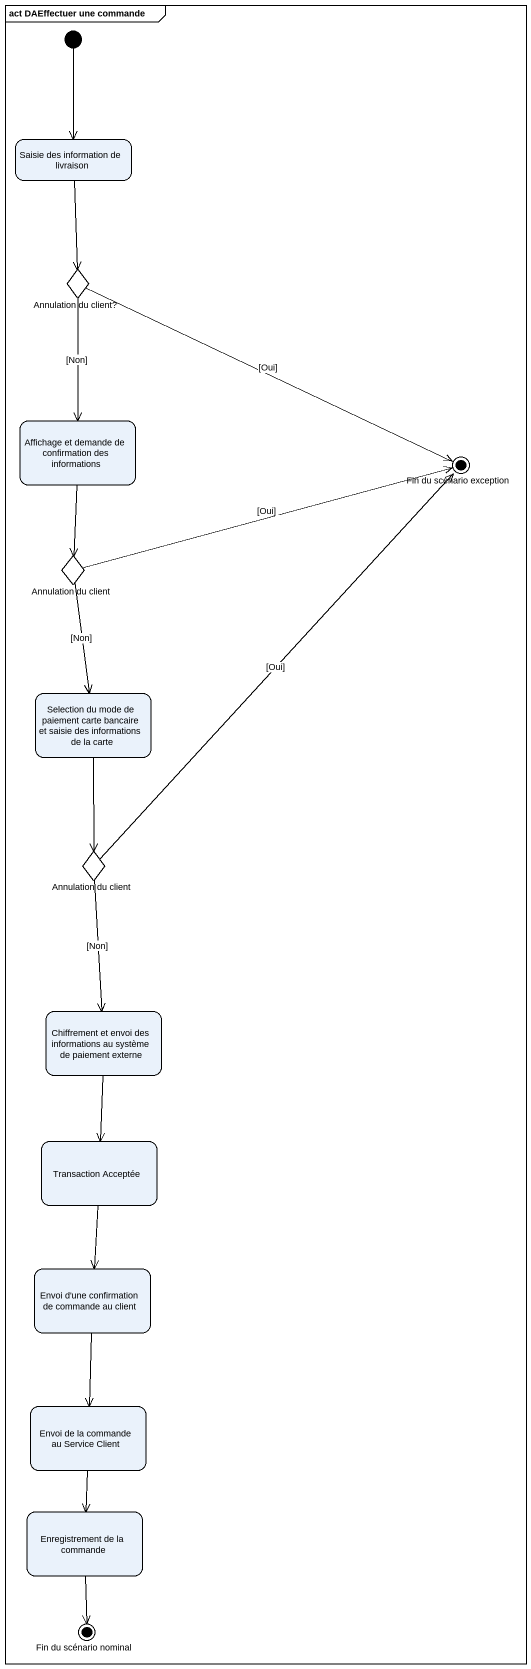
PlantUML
@startuml
mainframe act DAEffectuer une commande
hide empty description
state "Saisie des information de livraison" as Saisie_des_information_de
state "Annulation du client?" as Annulation_du_client <<choice>>
state "Affichage et demande de confirmation des informations" as Affichage_et_demande_de
state "Fin du scénario exception" as Fin_du_scénario_exception <<end>>
state "Annulation du client" as Annulation_du_client_2 <<choice>>
state "Selection du mode de paiement carte bancaire et saisie des informations de la carte" as Selection_du_mode_de
state "Annulation du client" as Annulation_du_client_3 <<choice>>
state "Chiffrement et envoi des informations au système de paiement externe" as Chiffrement_et_envoi_des
state "Transaction Acceptée" as Transaction_Acceptée
state "Envoi d'une confirmation de commande au client" as Envoi_d_une_confirmation_de
state "Envoi de la commande au Service Client" as Envoi_de_la_commande_au
state "Enregistrement de la commande" as Enregistrement_de_la
state "Fin du scénario nominal" as Fin_du_scénario_nominal <<end>>
[*] --> Saisie_des_information_de
Saisie_des_information_de --> Annulation_du_client
Annulation_du_client --> Affichage_et_demande_de : [Non]
Annulation_du_client -right-> Fin_du_scénario_exception : [Oui]
Affichage_et_demande_de --> Annulation_du_client_2
Annulation_du_client_2 -right-> Fin_du_scénario_exception : [Oui]
Annulation_du_client_2 --> Selection_du_mode_de : [Non]
Selection_du_mode_de --> Annulation_du_client_3
Annulation_du_client_3 -up-> Fin_du_scénario_exception : [Oui]
Annulation_du_client_3 --> Chiffrement_et_envoi_des : [Non]
Chiffrement_et_envoi_des --> Transaction_Acceptée
Transaction_Acceptée --> Envoi_d_une_confirmation_de
Envoi_d_une_confirmation_de --> Envoi_de_la_commande_au
Envoi_de_la_commande_au --> Enregistrement_de_la
Enregistrement_de_la --> Fin_du_scénario_nominal
@enduml
